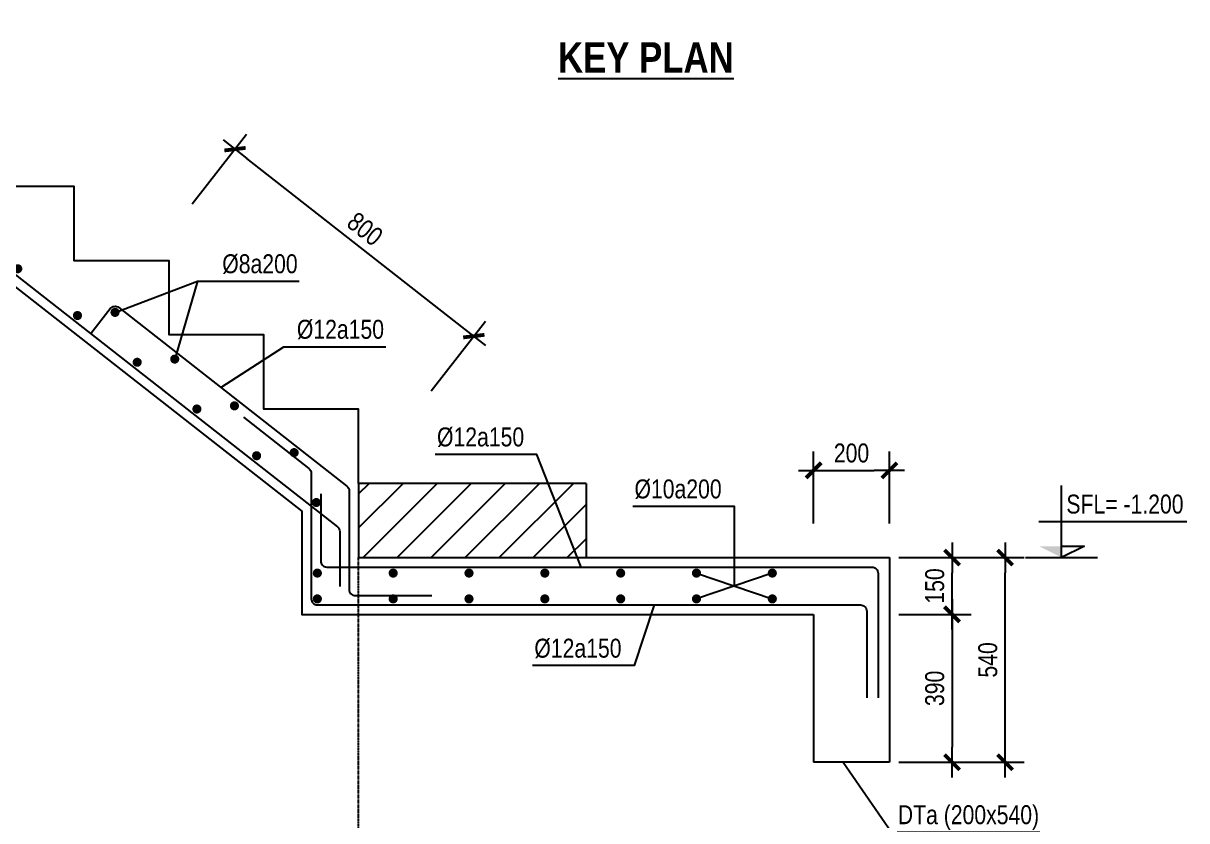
# Model space of a CAD drawing. Header units: millimetres. Extents: x 379264 to 1158416, y -283062 to 356890.
# Drawn here: x 1140812 to 1148484, y -12671 to -7414 of the extents above; entities that cross this region are included whole.
import ezdxf
from ezdxf.enums import TextEntityAlignment as Align

# ---------------------------------------------------------------- set-up
doc = ezdxf.new("R2010")
doc.units = ezdxf.units.MM
doc.linetypes.add('CENTER', pattern=[2, 1.25, -0.25, 0.25, -0.25])
for name, color, linetype in [('02PM. TEXT B', 4, 'Continuous'), ('04PM. THIN', 7, 'Continuous'), ('05PM. FRAME', 4, 'Continuous'), ('08PM. SSS X', 6, 'Continuous'), ('11PM. DIM', 2, 'Continuous'), ('12PM. GRID', 8, 'CENTER'), ('13PM. HATCH', 8, 'Continuous'), ('BLOCK A - CHI TIET THANG 2$0$Dim 50', 1, 'Continuous'), ('CHI TIET THANG SAN VUON$0$Number Step', 94, 'Continuous')]:
    doc.layers.add(name, color=color, linetype=linetype)
doc.styles.add('[PMDC2013]STYLE', font='arial.ttf', dxfattribs={"width": 0.8})
doc.styles.add('BLOCK A - CHI TIET THANG 2$0$VNI-HelveC', font='VHELVCN_0.TTF')
doc.dimstyles.new('20', dxfattribs={"dimtxt": 250, "dimasz": 200, "dimexe": 250, "dimexo": 0, "dimgap": 100, "dimtad": 1, "dimdec": 0, "dimlfac": 0.2, "dimzin": 0, "dimdsep": 46, "dimtxsty": '[PMDC2013]STYLE', "dimblk": 'TICK', "dimcen": 0, "dimdle": 300, "dimclrd": 2, "dimclre": 2, "dimclrt": 4, "dimadec": 0, "dimazin": 0, "dimtfac": 0.004, "dimtdec": 0, "dimtix": 1, "dimtmove": 2, "dimatfit": 3, "dimldrblk": 'TICK', "dimfxl": 1, "dimtvp": 0.8, "dimtolj": 1, "dimtzin": 0, "dimarcsym": 0})

# ---------------------------------------------------------------- blocks, each defined once
blk = doc.blocks.new('TICK')
at = {"color": 0, "linetype": 'ByBlock'}
blk.add_line((1, 0), (-1, 0), dxfattribs=at)
at = {"color": 7, "linetype": 'ByBlock', "const_width": 0.25}
blk.add_lwpolyline([(-0.5, -0.5), (0.5, 0.5)], dxfattribs=at)
blk = doc.blocks.new('*D1367')
at = {"layer": '11PM. DIM', "color": 2, "lineweight": -2, "ltscale": 0.3, "transparency": 16777216}
for p, q in [((740572, -323527), (741522, -323527)), ((741272, -324077), (741272, -323727)), ((740572, -324277), (741522, -324277))]:
    blk.add_line(p, q, dxfattribs=at)
at = {"layer": 'Defpoints', "color": 0, "ltscale": 0.3, "transparency": 16777216}
for p in [(740572, -323527), (741272, -323527), (740572, -324277)]:
    blk.add_point(p, dxfattribs=at)
at = {"layer": '11PM. DIM', "color": 2, "lineweight": -2, "ltscale": 0.3, "transparency": 16777216, "xscale": 200, "yscale": 200, "zscale": 200}
for p, rotation in [((741272, -323527), 90), ((741272, -324277), 270)]:
    blk.add_blockref('TICK', p, dxfattribs=dict(at, rotation=rotation))
at = {"layer": '11PM. DIM', "color": 4, "ltscale": 0.3, "transparency": 16777216, "insert": (741044, -323902), "char_height": 250, "attachment_point": 5, "rotation": 90, "style": '[PMDC2013]STYLE'}
blk.add_mtext('\\A1;150', dxfattribs=at)
blk = doc.blocks.new('*D1368')
at = {"layer": '11PM. DIM', "color": 2, "lineweight": -2, "ltscale": 0.3, "transparency": 16777216}
for p, q in [((740572, -324277), (741522, -324277)), ((741272, -324477), (741272, -326027)), ((740572, -326227), (741522, -326227))]:
    blk.add_line(p, q, dxfattribs=at)
at = {"layer": 'Defpoints', "color": 0, "ltscale": 0.3, "transparency": 16777216}
for p in [(740572, -324277), (740572, -326227), (741272, -326227)]:
    blk.add_point(p, dxfattribs=at)
at = {"layer": '11PM. DIM', "color": 2, "lineweight": -2, "ltscale": 0.3, "transparency": 16777216, "xscale": 200, "yscale": 200, "zscale": 200}
for p, rotation in [((741272, -324277), 90), ((741272, -326227), 270)]:
    blk.add_blockref('TICK', p, dxfattribs=dict(at, rotation=rotation))
at = {"layer": '11PM. DIM', "color": 4, "ltscale": 0.3, "transparency": 16777216, "insert": (741044, -325252), "char_height": 250, "attachment_point": 5, "rotation": 90, "style": '[PMDC2013]STYLE'}
blk.add_mtext('\\A1;390', dxfattribs=at)
blk = doc.blocks.new('*D1369')
at = {"layer": '11PM. DIM', "color": 2, "lineweight": -2, "ltscale": 0.3, "transparency": 16777216}
for p, q in [((741272, -323527), (742222, -323527)), ((741972, -326027), (741972, -323727)), ((741272, -326227), (742222, -326227))]:
    blk.add_line(p, q, dxfattribs=at)
at = {"layer": 'Defpoints', "color": 0, "ltscale": 0.3, "transparency": 16777216}
for p in [(741272, -323527), (741972, -323527), (741272, -326227)]:
    blk.add_point(p, dxfattribs=at)
at = {"layer": '11PM. DIM', "color": 2, "lineweight": -2, "ltscale": 0.3, "transparency": 16777216, "xscale": 200, "yscale": 200, "zscale": 200}
for p, rotation in [((741972, -323527), 90), ((741972, -326227), 270)]:
    blk.add_blockref('TICK', p, dxfattribs=dict(at, rotation=rotation))
at = {"layer": '11PM. DIM', "color": 4, "ltscale": 0.3, "transparency": 16777216, "insert": (741744, -324877), "char_height": 250, "attachment_point": 5, "rotation": 90, "style": '[PMDC2013]STYLE'}
blk.add_mtext('\\A1;540', dxfattribs=at)
blk = doc.blocks.new('*D1370')
at = {"layer": '11PM. DIM', "color": 2, "lineweight": -2, "ltscale": 0.3, "transparency": 16777216}
for p, q in [((739446, -323078), (739446, -322128)), ((740446, -323078), (740446, -322128)), ((739646, -322378), (740246, -322378))]:
    blk.add_line(p, q, dxfattribs=at)
at = {"layer": 'Defpoints', "color": 0, "ltscale": 0.3, "transparency": 16777216}
for p in [(740446, -322378), (739446, -323078), (740446, -323078)]:
    blk.add_point(p, dxfattribs=at)
at = {"layer": '11PM. DIM', "color": 2, "lineweight": -2, "ltscale": 0.3, "transparency": 16777216, "xscale": 200, "yscale": 200, "zscale": 200, "rotation": 180}
blk.add_blockref('TICK', (739446, -322378), dxfattribs=at)
at = {"layer": '11PM. DIM', "color": 2, "lineweight": -2, "ltscale": 0.3, "transparency": 16777216, "xscale": 200, "yscale": 200, "zscale": 200}
blk.add_blockref('TICK', (740446, -322378), dxfattribs=at)
at = {"layer": '11PM. DIM', "color": 4, "ltscale": 0.3, "transparency": 16777216, "insert": (739946, -322150), "char_height": 250, "attachment_point": 5, "style": '[PMDC2013]STYLE'}
blk.add_mtext('\\A1;200', dxfattribs=at)
blk = doc.blocks.new('*U1185')
at = {"layer": '04PM. THIN'}
for p, q in [((0, 0), (0, 950)), ((-300, 475), (1650, 475)), ((0, 150), (300, 150)), ((300, 150), (0, 0))]:
    blk.add_line(p, q, dxfattribs=at)
at = {"layer": '04PM. THIN', "linetype": 'ByBlock'}
blk.add_line((-475, 0), (475, 0), dxfattribs=at)
at = {"layer": '04PM. THIN'}
blk.add_solid([(0, 0), (0, 150), (-300, 150)], dxfattribs=at)
blk = doc.blocks.new('*D1362')
at = {"layer": '11PM. DIM', "color": 2, "lineweight": -2, "ltscale": 0.3, "transparency": 16777216}
for p, q in [((731251, -318864), (731969, -317946)), ((734808, -320485), (731973, -318266)), ((734401, -321329), (735119, -320411))]:
    blk.add_line(p, q, dxfattribs=at)
at = {"layer": 'Defpoints', "color": 0, "ltscale": 0.3, "transparency": 16777216}
for p in [(731815, -318143), (731251, -318864), (734401, -321329)]:
    blk.add_point(p, dxfattribs=at)
at = {"layer": '11PM. DIM', "color": 2, "lineweight": -2, "ltscale": 0.3, "transparency": 16777216, "xscale": 200, "yscale": 200, "zscale": 200}
for p, rotation in [((731815, -318143), 141.9529574718136), ((734965, -320608), 321.9529574718136)]:
    blk.add_blockref('TICK', p, dxfattribs=dict(at, rotation=rotation))
at = {"layer": '11PM. DIM', "color": 4, "ltscale": 0.3, "transparency": 16777216, "insert": (733530, -319196), "char_height": 250, "attachment_point": 5, "rotation": 321.953, "style": '[PMDC2013]STYLE'}
blk.add_mtext('\\A1;800', dxfattribs=at)
blk = doc.blocks.new('*U1187')
at = {"const_width": 60}
for points in [[(-2970, 0, -1), (-3030, 0, -1)], [(-1970, 0, -1), (-2030, 0, -1)], [(-970, 0, -1), (-1030, 0, -1)], [(30, 0, -1), (-30, 0, -1)]]:
    blk.add_lwpolyline(points, format="xyb", close=True, dxfattribs=at)
blk = doc.blocks.new('*U1188')
at = {"const_width": 60}
for points in [[(-15970, 0, -1), (-16030, 0, -1)], [(-14970, 0, -1), (-15030, 0, -1)], [(-13970, 0, -1), (-14030, 0, -1)], [(-12970, 0, -1), (-13030, 0, -1)], [(-11970, 0, -1), (-12030, 0, -1)], [(-10970, 0, -1), (-11030, 0, -1)], [(-9970, 0, -1), (-10030, 0, -1)], [(-8970, 0, -1), (-9030, 0, -1)], [(-7970, 0, -1), (-8030, 0, -1)], [(-6970, 0, -1), (-7030, 0, -1)], [(-5970, 0, -1), (-6030, 0, -1)], [(-4970, 0, -1), (-5030, 0, -1)], [(-3970, 0, -1), (-4030, 0, -1)], [(-2970, 0, -1), (-3030, 0, -1)], [(-1970, 0, -1), (-2030, 0, -1)], [(-970, 0, -1), (-1030, 0, -1)], [(30, 0, -1), (-30, 0, -1)]]:
    blk.add_lwpolyline(points, format="xyb", close=True, dxfattribs=at)
blk = doc.blocks.new('*U682')
at = {"const_width": 60}
for points in [[(-5970, 0, -1), (-6030, 0, -1)], [(-4970, 0, -1), (-5030, 0, -1)], [(-3970, 0, -1), (-4030, 0, -1)], [(-2970, 0, -1), (-3030, 0, -1)], [(-1970, 0, -1), (-2030, 0, -1)], [(-970, 0, -1), (-1030, 0, -1)], [(30, 0, -1), (-30, 0, -1)]]:
    blk.add_lwpolyline(points, format="xyb", close=True, dxfattribs=at)
blk = doc.blocks.new('A$C39354B88')
at = {"layer": '13PM. HATCH'}
h = blk.add_hatch(dxfattribs=at)
h.set_pattern_fill('ANSI31', color=256, scale=100, style=0)
h.set_pattern_definition([(45, (8906.5, -10004.8), (-224.5064, 224.5064), [])])
h.paths.add_polyline_path([(-4000, 978.3), (-4000, 0), (-7000, 0), (-7000, 978.3)])
at = {"layer": '04PM. THIN'}
for p, q in [((-9124.3, 3643.5), (-9425.8, 2616.4)), ((-2544.8, -205), (-1544.8, -545)), ((-1544.8, -205), (-2544.8, -545))]:
    blk.add_line(p, q, dxfattribs=at)
at = {"layer": '04PM. THIN', "flags": 128}
for points in [[(-10213.3, 3232.7), (-9124.3, 3643.5), (-7782.9, 3643.5)], [(-8818.6, 2242.7), (-7985.1, 2779.7), (-6643.8, 2779.7)], [(-4064.9, -125), (-4648.9, 1360.3), (-5990.3, 1360.3)], [(-2044.8, -375), (-2044.8, 675), (-3386.1, 675)], [(-3100.9, -625), (-3365.2, -1425), (-4706.6, -1425)], [(-611.7, -2700), (26.8, -3620.6), (2025.9, -3620.6)]]:
    blk.add_lwpolyline(points, dxfattribs=at)
at = {"layer": '05PM. FRAME', "ltscale": 0.25}
for p, q in [((-4000, 978.3), (-4000, 0)), ((0, 0), (0, -2700)), ((0, -2700), (-1000, -2700))]:
    blk.add_line(p, q, dxfattribs=at)
for points in [[(-4000, 978.3), (-7000, 978.3), (-7000, 1956.5), (-8250, 1956.5), (-8250, 2934.8), (-9500, 2934.8), (-9500, 3913), (-10750, 3913), (-10750, 4891.3), (-12000, 4891.3)], [(-23000, 10989.1), (-21008.6, 10989.1), (-7750, 612.8), (-7750, -750), (-1000, -750)], [(-7000, 978.3), (-7000, 0), (0, 0)], [(-1000, -750), (-1000, -2700)]]:
    blk.add_lwpolyline(points, dxfattribs=at)
at = {"layer": '08PM. SSS X', "ltscale": 400}
for points in [[(-22263.3, 11364.1), (-21312.5, 11364.1, -0.1675536), (-21263.2, 11347.1), (-7280.7, 404.3, -0.230652), (-7250, 341.3), (-7250, -381.5)], [(-10535.2, 2951.3), (-10276.3, 3282, -0.4142136), (-10164, 3295.7), (-7155.7, 941.4, -0.230652), (-7125, 878.4), (-7125, -420, 0.4142136), (-7045, -500), (-6037.1, -500)], [(-8518.3, 1849.1), (-7655.7, 1174, -0.230652), (-7625, 1111), (-7625, -545, 0.4142136), (-7545, -625), (-380, -625, -0.4142136), (-300, -705), (-300, -1850)], [(-7500, 838.5), (-7500, -45, 0.4142136), (-7420, -125), (-230, -125, -0.4142136), (-150, -205), (-150, -1850)]]:
    blk.add_lwpolyline(points, format="xyb", dxfattribs=at)
at = {"layer": '12PM. GRID', "ltscale": 3}
blk.add_line((-7000, -3876.1), (-7000, 0), dxfattribs=at)
at = {"layer": '02PM. TEXT B', "ltscale": 500}
blk.add_blockref('*U1185', (2270.7, 0), dxfattribs=at)
at = {"layer": '04PM. THIN'}
for name, p, rotation in [('*U1188', (-7558.3, 725.8), 321.9529574699187), ('*U682', (-7544.8, -545), 180)]:
    blk.add_blockref(name, p, dxfattribs=dict(at, rotation=rotation))
at = {"layer": '04PM. THIN', "xscale": -1, "rotation": 321.9529574658495}
blk.add_blockref('*U1187', (-10213.3, 3232.7), dxfattribs=at)
at = {"layer": '04PM. THIN', "xscale": -1}
blk.add_blockref('*U682', (-7544.8, -205), dxfattribs=at)
at = {"layer": '02PM. TEXT B', "color": 4, "style": '[PMDC2013]STYLE', "width": 0.8}
for s, p in [('%%C8a200', (-8798.9, 3748.5)), ('%%C12a150', (-7815.1, 2884.7)), ('%%C12a150', (-5966.6, 1465.3)), ('%%C10a200', (-3362.4, 780)), ('%%C12a150', (-4682.9, -1320)), ('DTa (200x540)', (110.5, -3515.6))]:
    blk.add_text(s, height=250, dxfattribs=at).set_placement(p)
at = {"layer": '02PM. TEXT B', "ltscale": 500, "style": '[PMDC2013]STYLE', "width": 0.8}
blk.add_text('SFL= -1.200', height=250, dxfattribs=at).set_placement((2333.3, 705, 0), align=Align.MIDDLE_LEFT)
at = {"layer": '11PM. DIM', "ltscale": 0.3}
dim = blk.add_linear_dim(base=(-8631.1, 5384.3), p1=(-6045.1, 2198.4), p2=(-9195.1, 4663.6), angle=321.95296, dimstyle='20', dxfattribs=at)
dim.commit()
dim.dimension.update_dxf_attribs({"geometry": '*D1362', "text_midpoint": (-6915.8, 4331), "insert": (-740446.1, 323527.3)})
dim = blk.add_linear_dim(base=(0, 1149.7), p1=(-1000, 449.7), p2=(0, 449.7), dimstyle='20', override={"dimtxsty": '[PMDC2013]STYLE'}, dxfattribs=at)
dim.commit()
dim.dimension.update_dxf_attribs({"geometry": '*D1370', "text_midpoint": (-500, 1377.3), "insert": (-740446.1, 323527.3)})
for base, p1, p2, angle, picture, middle in [((825.6, 0), (125.6, -750), (125.6, 0), 90, '*D1367', (597.9, -375)), ((1525.6, 0), (825.6, -2700), (825.6, 0), 90, '*D1369', (1297.9, -1350)), ((825.6, -2700), (125.6, -750), (125.6, -2700), 270, '*D1368', (597.9, -1725))]:
    dim = blk.add_linear_dim(base=base, p1=p1, p2=p2, angle=angle, dimstyle='20', override={"dimtxsty": '[PMDC2013]STYLE'}, dxfattribs=at)
    dim.commit()
    dim.dimension.update_dxf_attribs({"geometry": picture, "text_midpoint": middle, "insert": (-740446.1, 323527.3)})

msp = doc.modelspace()

# ---------------------------------------------------------------- texts
at = {"layer": 'BLOCK A - CHI TIET THANG 2$0$Dim 50', "color": 3, "insert": (1144917.88, -7639.02), "char_height": 200, "attachment_point": 5, "style": 'BLOCK A - CHI TIET THANG 2$0$VNI-HelveC', "bg_fill": 3, "box_fill_scale": 1.1, "bg_fill_color": 256, "bg_fill_true_color": 13158600, "bg_fill_transparency": 0}
msp.add_mtext('\\A1;{\\fVNI-Helve-Condense|b1|i0|c0|p2;\\LKEY PLAN}', dxfattribs=at)

# ---------------------------------------------------------------- next in the draw order: block references
at = {"layer": 'CHI TIET THANG SAN VUON$0$Number Step', "xscale": 0.5, "yscale": 0.5, "zscale": 0.5}
msp.add_blockref('A$C39354B88', (1146524, -10936.47), dxfattribs=at)

doc.saveas('drawing.dxf')
